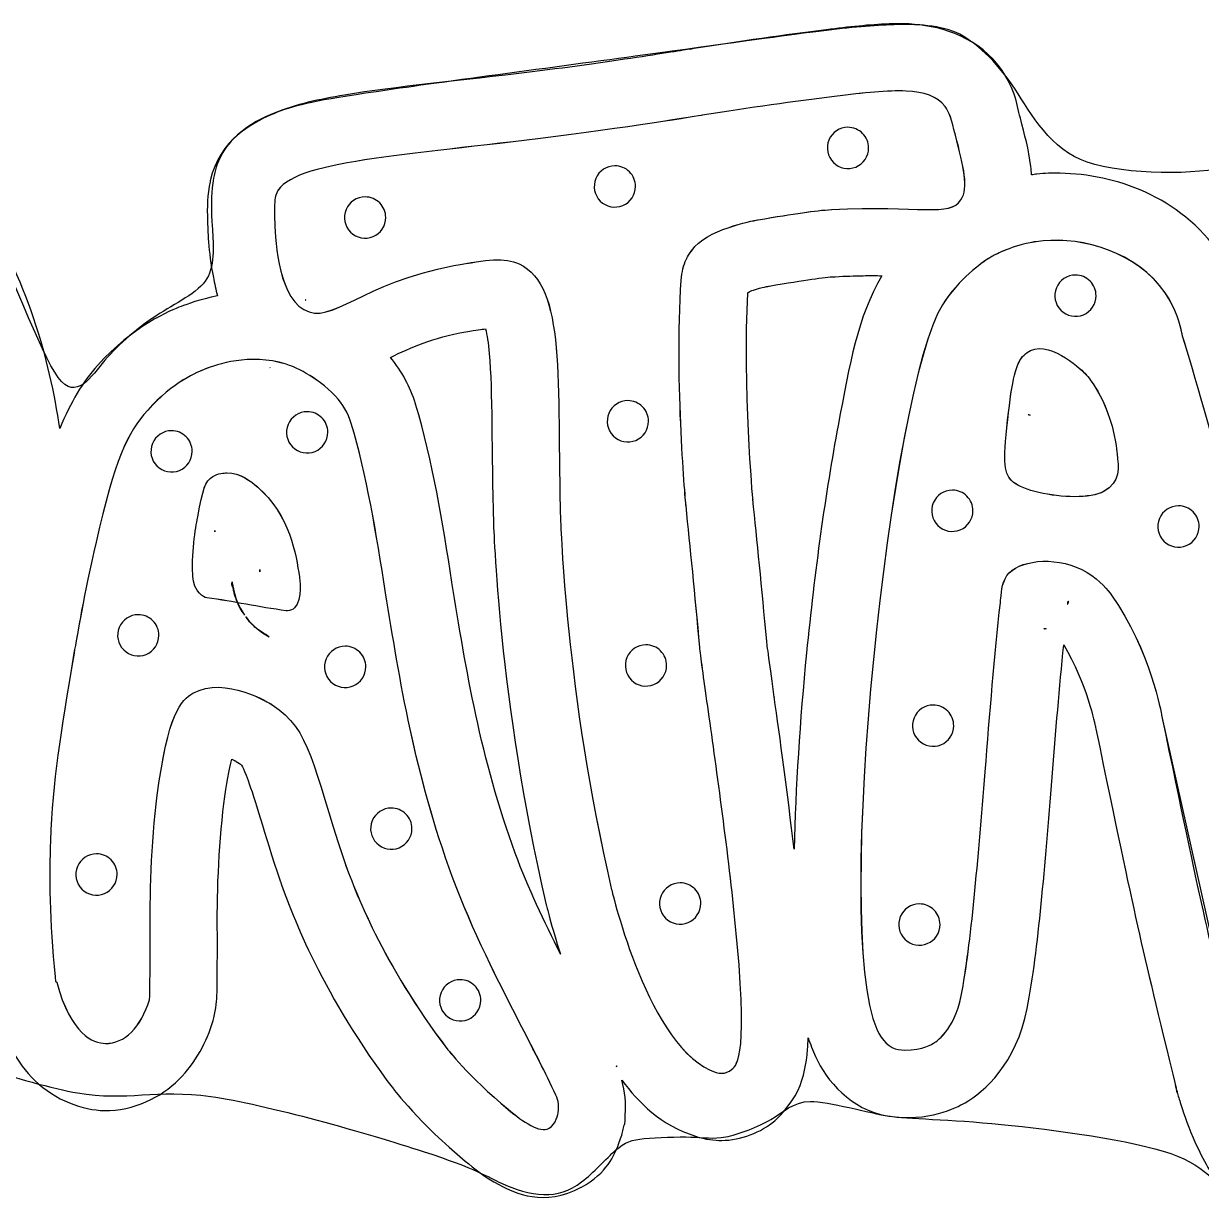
# Model space of a CAD drawing. Header units: millimetres. Extents: x 9.4 to 38.3, y 4.6 to 12.9.
# Drawn here: x 25.14 to 31.73, y 4.78 to 11.41 of the extents above; entities that cross this region are included whole.
import ezdxf

# ---------------------------------------------------------------- set-up
doc = ezdxf.new("R2010")
doc.units = ezdxf.units.MM
doc.layers.add('Outline', color=7, linetype='CONTINUOUS')

msp = doc.modelspace()

# ---------------------------------------------------------------- linework, layer by layer
at = {"layer": 'Outline', "color": 7}
for points in [[(29.632512, 11.376073), (29.632197, 11.376027)], [(30.718967, 10.880359), (30.71885, 10.880815)], [(30.81132, 10.568496), (30.811051, 10.568473)], [(29.311719, 9.940984), (29.312197, 9.941078)], [(26.714291, 9.86412), (26.718142, 9.862958)], [(26.516973, 9.484912), (26.517684, 9.484434), (26.516156, 9.485323)], [(29.220869, 8.748459), (29.221114, 8.74609)], [(26.309773, 8.258009), (26.310112, 8.257189), (26.310112, 8.257029)], [(27.536154, 8.282092), (27.536038, 8.282799)], [(26.615405, 8.123963), (26.608171, 8.123963)], [(26.61529, 8.1239), (26.608291, 8.1239)], [(29.340536, 7.641184), (29.340652, 7.64025)], [(31.509672, 7.538348), (31.956419, 5.539069)], [(26.33661, 7.274537), (26.33675, 7.274467)], [(30.896401, 7.191425), (30.896518, 7.192336)], [(26.259219, 7.043299), (26.259219, 7.043435), (26.259219, 7.043459)], [(28.063944, 6.477183), (28.064061, 6.476956)], [(25.846465, 6.297202), (25.846465, 6.299786), (25.846465, 6.30547)], [(25.846606, 6.297255), (25.846606, 6.299588), (25.846606, 6.305421)], [(26.222565, 6.29721), (26.222565, 6.299785), (26.222565, 6.30548)], [(25.313543, 6.074465), (25.315876, 6.047637), (25.322874, 6.044138)], [(25.313677, 6.074477), (25.315744, 6.047605), (25.322979, 6.043988)], [(30.756765, 5.896085), (30.756929, 5.896837)], [(28.45641, 5.575106), (28.458848, 5.569957)], [(28.456638, 5.574491), (28.456416, 5.575106), (28.45641, 5.575106)], [(29.571779, 5.627918), (29.571896, 5.627667)], [(27.208117, 5.446573), (27.208233, 5.446437)], [(31.59146, 5.450103), (31.588088, 5.465367)], [(28.260034, 4.896114), (28.260536, 4.896387)]]:
    msp.add_lwpolyline(points, dxfattribs=at)
for points in [[(27.985602, 11.140415)], [(30.078757, 11.032826)], [(28.937672, 10.897695)], [(29.753359, 10.830102)], [(30.354896, 10.786883)], [(28.448408, 10.614609)], [(27.049746, 10.440392)], [(30.846151, 10.194119)], [(30.573021, 10.113847)], [(29.838326, 9.99938)], [(31.027271, 10.002829)], [(26.714291, 9.86412)], [(27.724145, 9.701892)], [(30.775872, 9.58072)], [(26.327054, 9.523359)], [(28.521143, 9.29984)], [(26.725266, 9.23797)], [(30.765278, 9.221621)], [(25.965886, 9.131558)], [(26.274858, 8.894974)], [(30.337927, 8.79883)], [(31.185402, 8.791104)], [(31.604484, 8.711052)], [(26.204634, 8.569029)], [(26.460114, 8.35383)], [(26.305009, 8.285963)], [(26.31066, 8.255822)], [(30.987112, 8.177703)], [(25.779468, 8.101458)], [(26.38115, 8.089901)], [(26.654949, 8.140231)], [(30.856406, 8.024585)], [(26.938113, 7.925031)], [(28.62229, 7.932975)], [(30.230178, 7.595528)], [(27.196223, 7.019267)], [(25.545685, 6.762644)], [(27.890529, 6.766105)], [(26.930229, 6.731171)], [(28.813919, 6.600113)], [(30.153391, 6.482381)], [(27.581927, 6.057904)], [(27.927535, 5.792187)]]:
    msp.add_lwpolyline(points, close=True, dxfattribs=at)
for points in [[(29.988942, 11.403548), (29.878556, 11.399007), (29.737963, 11.385903), (29.572723, 11.365051)], [(29.983993, 11.408834), (29.872255, 11.405065), (29.759269, 11.39164), (29.632512, 11.376073)], [(30.096582, 11.408401), (30.05857, 11.410196), (30.021333, 11.410094), (29.983993, 11.408834)], [(30.359077, 11.360627), (30.253921, 11.407088), (30.099329, 11.408088), (29.988942, 11.403548)], [(30.592137, 11.180695), (30.459169, 11.347757), (30.249846, 11.401166), (30.096582, 11.408401)], [(29.572723, 11.365051), (29.407481, 11.3442), (29.120027, 11.303483), (28.689638, 11.245125)], [(29.632197, 11.376027), (29.401193, 11.347449), (29.150118, 11.311956), (28.879456, 11.269407)], [(30.673342, 11.06787), (30.587486, 11.193016), (30.464233, 11.314165), (30.359077, 11.360627)], [(28.855147, 11.265352), (28.842376, 11.263246), (28.823567, 11.260173), (28.799627, 11.25633)], [(28.869523, 11.267721), (28.866447, 11.267204), (28.861532, 11.266405), (28.855147, 11.265352)], [(28.864101, 11.26665), (28.900735, 11.273977), (28.8726, 11.268238), (28.869523, 11.267721)], [(28.879456, 11.269407), (28.874319, 11.268594), (28.8692, 11.267675), (28.864101, 11.26665)], [(28.689638, 11.245125), (28.259249, 11.186768), (27.519958, 11.08826), (27.173396, 11.038583)], [(28.600694, 11.225347), (28.435456, 11.200323), (28.213309, 11.168379), (27.985602, 11.140415)], [(28.799627, 11.25633), (28.751747, 11.248645), (28.683314, 11.237859), (28.600694, 11.225347)], [(27.985602, 11.140415), (27.57935, 11.090494), (27.22189, 11.058561), (26.934758, 11.010284)], [(30.595965, 11.175797), (30.594702, 11.17744), (30.593427, 11.179073), (30.592137, 11.180695)], [(30.71885, 10.880815), (30.696569, 10.967781), (30.688013, 11.056133), (30.595965, 11.175797)], [(31.055381, 10.649349), (30.863645, 10.73159), (30.759198, 10.942724), (30.673342, 11.06787)], [(26.934758, 11.010284), (26.791192, 10.986145), (26.666197, 10.960611), (26.541313, 10.90977)], [(27.173396, 11.038583), (26.826834, 10.988905), (26.683439, 10.960499), (26.578053, 10.921843)], [(29.678361, 11.002674), (29.452072, 10.97468), (29.204787, 10.939687), (28.937672, 10.897695)], [(29.678264, 11.002854), (29.451976, 10.97486), (29.204857, 10.939943), (28.937742, 10.897951)], [(30.078757, 11.032826), (29.976839, 11.037638), (29.844482, 11.023267), (29.678264, 11.002854)], [(30.297741, 10.946685), (30.206759, 11.060996), (30.010797, 11.0435), (29.678361, 11.002674)], [(30.297864, 10.946527), (30.252373, 11.003682), (30.180675, 11.028015), (30.078757, 11.032826)], [(30.354896, 10.786883), (30.332734, 10.8732), (30.32107, 10.916358), (30.297741, 10.946685)], [(30.354709, 10.786847), (30.332546, 10.873163), (30.321193, 10.916199), (30.297864, 10.946527)], [(26.541313, 10.90977), (26.416428, 10.858929), (26.236724, 10.762486), (26.182678, 10.530654)], [(26.578053, 10.921843), (26.472668, 10.883187), (26.356223, 10.819628), (26.286463, 10.736482)], [(28.937742, 10.897951), (28.93191, 10.896785), (28.496747, 10.824365), (28.031339, 10.76721)], [(28.937672, 10.897695), (28.93184, 10.896528), (28.496757, 10.824209), (28.031348, 10.767054)], [(30.777654, 10.610528), (30.765084, 10.709269), (30.742303, 10.78996), (30.718967, 10.880359)], [(29.753359, 10.830102), (29.706627, 10.830102), (29.664495, 10.801951), (29.646611, 10.758775)], [(29.835061, 10.79626), (29.813392, 10.817929), (29.784003, 10.830102), (29.753359, 10.830102)], [(26.286463, 10.736482), (26.216703, 10.653336), (26.200345, 10.558321), (26.193612, 10.490566)], [(28.031339, 10.76721), (27.205499, 10.66573), (26.593068, 10.635395), (26.548743, 10.445266)], [(28.031348, 10.767054), (27.205508, 10.665573), (26.593127, 10.635246), (26.548803, 10.445116)], [(29.646611, 10.758775), (29.628728, 10.7156), (29.638613, 10.665903), (29.671658, 10.632857)], [(29.868903, 10.714559), (29.868903, 10.745203), (29.856729, 10.774592), (29.835061, 10.79626)], [(30.386232, 10.424079), (30.430556, 10.491732), (30.401366, 10.606049), (30.354709, 10.786847)], [(30.38639, 10.42412), (30.430715, 10.491774), (30.401554, 10.606085), (30.354896, 10.786883)], [(29.797576, 10.607811), (29.840751, 10.625695), (29.868903, 10.667826), (29.868903, 10.714559)], [(28.448408, 10.614609), (28.401676, 10.614609), (28.359544, 10.586458), (28.34166, 10.543283)], [(28.53011, 10.580768), (28.508441, 10.602436), (28.479052, 10.614609), (28.448408, 10.614609)], [(29.671658, 10.632857), (29.704703, 10.599812), (29.7544, 10.589927), (29.797576, 10.607811)], [(30.781549, 10.563666), (30.780277, 10.579525), (30.779443, 10.596469), (30.777654, 10.610528)], [(31.851915, 10.602753), (31.654599, 10.559198), (31.247118, 10.567108), (31.055381, 10.649349)], [(28.34166, 10.543283), (28.323777, 10.500107), (28.333662, 10.45041), (28.366707, 10.417365)], [(28.563952, 10.499066), (28.563952, 10.52971), (28.551778, 10.559099), (28.53011, 10.580768)], [(30.811051, 10.568473), (30.800494, 10.56748), (30.791831, 10.564942), (30.781549, 10.563666)], [(30.942088, 10.57303), (30.897999, 10.574017), (30.854406, 10.572514), (30.81132, 10.568496)], [(31.838105, 10.118392), (31.609589, 10.446991), (31.250109, 10.566138), (30.942088, 10.57303)], [(26.181448, 10.525164), (26.165719, 10.452816), (26.164701, 10.38428), (26.167414, 10.304702)], [(26.182678, 10.530654), (26.182254, 10.528827), (26.181844, 10.526997), (26.181448, 10.525164)], [(26.193612, 10.490566), (26.18688, 10.42281), (26.188275, 10.354864), (26.193449, 10.276759)], [(28.492625, 10.392318), (28.5358, 10.410202), (28.563952, 10.452333), (28.563952, 10.499066)], [(26.548803, 10.445116), (26.54297, 10.418288), (26.540638, 10.384461), (26.54297, 10.316808)], [(26.548743, 10.445266), (26.542911, 10.418438), (26.540725, 10.384245), (26.543058, 10.316592)], [(27.049746, 10.440392), (27.003013, 10.440392), (26.960882, 10.412241), (26.942998, 10.369065)], [(27.131448, 10.40655), (27.109779, 10.428219), (27.08039, 10.440392), (27.049746, 10.440392)], [(27.165289, 10.324849), (27.165289, 10.355493), (27.153116, 10.384882), (27.131448, 10.40655)], [(28.366707, 10.417365), (28.399752, 10.38432), (28.449449, 10.374434), (28.492625, 10.392318)], [(29.662031, 10.369297), (30.158934, 10.396126), (30.32107, 10.324973), (30.38639, 10.42412)], [(29.662244, 10.369302), (30.159148, 10.39613), (30.320911, 10.324931), (30.386232, 10.424079)], [(25.340198, 9.143638), (25.28303, 9.531807), (25.156655, 9.988026), (24.887041, 10.398427)], [(26.942998, 10.369065), (26.925114, 10.32589), (26.935, 10.276193), (26.968045, 10.243147)], [(29.250278, 10.312142), (29.460237, 10.347135), (29.565217, 10.364632), (29.662031, 10.369297)], [(29.250384, 10.311941), (29.460343, 10.346934), (29.565431, 10.364636), (29.662244, 10.369302)], [(25.331811, 9.428892), (25.232025, 9.56391), (25.050761, 10.065825), (24.924208, 10.301414)], [(26.193449, 10.276759), (26.198623, 10.198654), (26.21093, 10.06005), (26.164073, 9.982762)], [(26.167414, 10.304702), (26.168534, 10.263533), (26.170204, 10.135957), (26.199992, 9.989809)], [(26.54297, 10.316808), (26.545303, 10.232824), (26.553468, 9.898056), (26.706272, 9.809406)], [(26.543058, 10.316592), (26.545391, 10.232608), (26.553552, 9.898296), (26.706356, 9.809646)], [(27.093963, 10.218101), (27.137138, 10.235985), (27.165289, 10.278116), (27.165289, 10.324849)], [(28.896846, 10.162838), (28.995994, 10.27015), (29.250278, 10.312142), (29.250278, 10.312142)], [(28.896918, 10.162596), (28.996065, 10.269908), (29.250384, 10.311941), (29.250384, 10.311941)], [(26.968045, 10.243147), (27.00109, 10.210102), (27.050787, 10.200217), (27.093963, 10.218101)], [(31.529501, 9.903888), (31.369699, 10.133677), (31.071091, 10.215327), (30.845968, 10.194331)], [(31.529313, 9.903697), (31.369511, 10.133486), (31.071274, 10.215115), (30.846151, 10.194119)], [(28.847826, 10.090766), (28.847826, 10.090766), (28.86659, 10.128769), (28.896918, 10.162596)], [(28.847856, 10.090518), (28.847856, 10.090518), (28.866519, 10.129011), (28.896846, 10.162838)], [(30.846151, 10.194119), (30.709677, 10.181288), (30.610109, 10.132683), (30.572783, 10.11402)], [(30.845968, 10.194331), (30.709494, 10.181501), (30.610347, 10.13251), (30.573021, 10.113847)], [(27.547131, 10.055626), (27.734928, 10.089453), (27.829666, 10.10342), (27.912483, 10.064928)], [(27.547275, 10.055525), (27.735072, 10.089352), (27.829554, 10.103349), (27.912371, 10.064857)], [(28.819861, 9.975041), (28.823361, 10.020532), (28.832692, 10.057858), (28.847856, 10.090518)], [(28.81992, 9.975011), (28.823419, 10.020502), (28.832662, 10.058106), (28.847826, 10.090766)], [(30.547462, 10.100068), (30.499638, 10.06974), (30.376843, 9.984139), (30.282361, 9.836001)], [(30.547359, 10.09985), (30.499535, 10.069522), (30.377059, 9.984372), (30.282577, 9.836234)], [(30.573021, 10.113847), (30.563689, 10.109181), (30.555524, 10.104516), (30.547359, 10.09985)], [(30.572783, 10.11402), (30.563451, 10.109354), (30.555627, 10.104733), (30.547462, 10.100068)], [(26.706272, 9.809406), (26.861409, 9.718424), (27.030542, 9.961043), (27.547275, 10.055525)], [(26.706356, 9.809646), (26.861493, 9.718664), (27.030398, 9.961144), (27.547131, 10.055626)], [(27.912371, 10.064857), (28.178319, 9.937715), (28.121164, 9.423315), (28.144493, 8.623137)], [(27.912483, 10.064928), (28.17843, 9.937786), (28.121181, 9.423334), (28.14451, 8.623156)], [(26.164073, 9.982762), (26.117216, 9.905475), (25.980795, 9.840275), (25.884464, 9.778161)], [(26.199992, 9.989809), (26.206444, 9.958149), (26.214072, 9.92244), (26.223207, 9.886036)], [(28.846689, 8.71062), (28.846689, 8.71062), (28.781369, 9.397653), (28.819861, 9.975041)], [(28.846792, 8.71049), (28.846792, 8.71049), (28.781427, 9.397624), (28.81992, 9.975011)], [(29.22378, 9.918886), (29.272522, 9.934236), (29.311719, 9.940984), (29.311719, 9.940984)], [(29.312197, 9.941078), (29.522377, 9.976108), (29.616136, 9.990656), (29.680332, 9.99375)], [(29.680332, 9.99375), (29.681061, 9.993787), (29.68179, 9.993825), (29.682518, 9.993866)], [(29.682518, 9.993866), (29.739613, 9.996949), (29.791136, 9.998635), (29.838326, 9.99938)], [(29.943007, 9.999307), (29.805847, 9.764513), (29.765381, 9.513813), (29.698418, 9.160654)], [(29.838323, 9.999377), (29.876384, 9.999977), (29.909944, 9.999673), (29.943007, 9.999307)], [(31.027271, 10.002829), (30.980538, 10.002829), (30.938407, 9.974677), (30.920523, 9.931502)], [(31.108972, 9.968987), (31.087304, 9.990655), (31.057915, 10.002829), (31.027271, 10.002829)], [(31.142814, 9.887285), (31.142814, 9.917929), (31.130641, 9.947318), (31.108972, 9.968987)], [(26.223207, 9.886036), (26.126081, 9.866855), (26.050398, 9.83924), (26.019171, 9.827395)], [(29.221114, 8.74609), (29.221114, 8.74609), (29.163916, 9.382224), (29.193047, 9.904055)], [(29.193047, 9.904055), (29.203634, 9.909607), (29.211208, 9.914926), (29.22378, 9.918886)], [(30.920523, 9.931502), (30.902639, 9.888326), (30.912524, 9.838629), (30.94557, 9.805584)], [(31.071487, 9.780537), (31.114663, 9.798421), (31.142814, 9.840553), (31.142814, 9.887285)], [(31.622847, 9.678905), (31.613515, 9.722063), (31.5923, 9.812715), (31.529313, 9.903697)], [(31.622817, 9.678765), (31.613485, 9.721923), (31.592489, 9.812906), (31.529501, 9.903888)], [(26.019171, 9.827395), (25.964619, 9.806703), (25.746837, 9.716883), (25.551775, 9.497375)], [(26.716387, 9.863368), (26.715734, 9.863563), (26.714939, 9.863928), (26.714291, 9.86412)], [(26.718142, 9.862958), (26.717547, 9.863142), (26.716987, 9.863185), (26.716387, 9.863368)], [(30.282361, 9.836001), (29.994252, 9.382257), (29.661826, 6.347195), (29.914942, 5.781472)], [(30.282577, 9.836234), (29.994466, 9.382489), (29.662031, 6.347412), (29.915149, 5.781689)], [(25.884464, 9.778161), (25.788132, 9.716046), (25.669448, 9.616575), (25.592758, 9.525837)], [(30.94557, 9.805584), (30.978615, 9.772539), (31.028312, 9.762654), (31.071487, 9.780537)], [(27.191889, 9.542213), (27.307444, 9.597862), (27.425273, 9.651074), (27.614586, 9.685717)], [(27.614586, 9.685717), (27.678408, 9.697184), (27.698502, 9.698784), (27.724145, 9.701892)], [(27.724082, 9.701889), (27.731674, 9.667814), (27.739544, 9.623743), (27.744973, 9.562964)], [(31.627482, 9.661268), (31.626316, 9.664768), (31.62515, 9.6706), (31.622817, 9.678765)], [(31.627498, 9.661335), (31.626331, 9.664834), (31.62518, 9.67074), (31.622847, 9.678905)], [(30.775872, 9.58072), (30.898348, 9.634376), (31.073365, 9.459443), (31.083863, 9.448945)], [(30.775981, 9.580784), (30.898457, 9.63444), (31.073423, 9.459474), (31.083921, 9.448976)], [(32.25736, 7.211744), (32.039236, 8.214883), (31.755791, 9.247182), (31.627482, 9.661268)], [(32.257434, 7.211874), (32.039309, 8.215012), (31.755806, 9.247249), (31.627498, 9.661335)], [(26.607125, 9.503799), (26.399498, 9.567953), (26.219867, 9.501466), (26.152213, 9.475804)], [(27.331566, 9.282543), (27.302638, 9.377038), (27.255663, 9.464388), (27.191889, 9.542213)], [(27.744973, 9.562964), (27.763385, 9.356847), (27.756691, 9.023793), (27.768667, 8.612612)], [(30.647673, 9.19236), (30.673335, 9.420982), (30.693164, 9.509631), (30.739822, 9.555122)], [(30.647714, 9.192114), (30.673375, 9.420736), (30.69304, 9.509391), (30.739698, 9.554882)], [(30.739698, 9.554882), (30.750196, 9.56538), (30.760708, 9.573721), (30.775872, 9.58072)], [(30.739822, 9.555122), (30.75032, 9.56562), (30.760818, 9.573785), (30.775981, 9.580784)], [(25.592758, 9.525837), (25.516068, 9.4351), (25.431598, 9.293874), (25.331811, 9.428892)], [(25.551775, 9.497375), (25.468981, 9.404472), (25.401388, 9.293769), (25.340198, 9.143638)], [(26.152385, 9.475817), (26.118558, 9.462986), (25.971315, 9.40371), (25.832508, 9.247407)], [(26.152213, 9.475804), (26.118386, 9.462974), (25.971415, 9.403485), (25.832609, 9.247182)], [(26.327051, 9.523359), (26.247733, 9.511549), (26.186211, 9.488648), (26.152385, 9.475817)], [(26.607141, 9.503722), (26.503328, 9.535799), (26.406372, 9.535169), (26.327054, 9.523359)], [(26.516156, 9.485323), (26.516425, 9.485169), (26.516716, 9.485066), (26.516973, 9.484912)], [(26.884737, 9.324167), (26.773926, 9.439645), (26.650283, 9.490968), (26.607125, 9.503799)], [(26.884643, 9.324405), (26.773831, 9.439883), (26.650299, 9.490891), (26.607141, 9.503722)], [(31.083863, 9.448945), (31.083863, 9.448945), (31.208652, 9.319391), (31.251811, 9.068607)], [(31.083921, 9.448976), (31.083921, 9.448976), (31.20873, 9.319501), (31.251889, 9.068717)], [(26.971975, 9.172477), (26.954479, 9.229632), (26.924302, 9.282413), (26.884643, 9.324405)], [(26.97222, 9.17253), (26.954724, 9.229686), (26.924396, 9.282175), (26.884737, 9.324167)], [(27.332184, 9.280515), (27.33198, 9.281192), (27.331774, 9.281868), (27.331566, 9.282543)], [(27.536038, 8.282799), (27.482313, 8.621503), (27.429617, 8.95574), (27.332184, 9.280515)], [(28.521143, 9.29984), (28.47441, 9.29984), (28.432279, 9.271689), (28.414395, 9.228514)], [(28.602845, 9.265999), (28.581176, 9.287667), (28.551787, 9.29984), (28.521143, 9.29984)], [(25.832508, 9.247407), (25.717031, 9.117932), (25.649266, 8.970478), (25.54312, 8.507401)], [(25.832609, 9.247182), (25.717131, 9.117707), (25.649477, 8.970736), (25.543331, 8.507659)], [(26.725266, 9.23797), (26.678534, 9.23797), (26.636402, 9.209819), (26.618518, 9.166643)], [(26.806968, 9.204128), (26.785299, 9.225796), (26.75591, 9.23797), (26.725266, 9.23797)], [(28.414395, 9.228514), (28.396511, 9.185338), (28.406397, 9.135641), (28.439442, 9.102596)], [(28.636686, 9.184297), (28.636686, 9.214941), (28.624513, 9.24433), (28.602845, 9.265999)], [(30.774505, 9.217793), (30.763163, 9.219887), (30.760385, 9.222209), (30.765278, 9.221621)], [(30.765278, 9.221621), (30.767491, 9.221355), (30.771087, 9.219558), (30.774505, 9.217793)], [(26.618518, 9.166643), (26.600635, 9.123468), (26.61052, 9.07377), (26.643565, 9.040725)], [(26.84081, 9.122427), (26.84081, 9.153071), (26.828636, 9.182459), (26.806968, 9.204128)], [(27.164728, 8.223181), (27.111072, 8.561448), (27.059458, 8.880867), (26.971975, 9.172477)], [(27.164683, 8.223048), (27.111027, 8.561315), (27.059703, 8.88092), (26.97222, 9.17253)], [(28.56536, 9.077549), (28.608535, 9.095433), (28.636686, 9.137564), (28.636686, 9.184297)], [(29.698418, 9.160654), (29.627828, 8.788362), (29.566207, 8.340386), (29.521516, 7.887663)], [(30.679167, 8.843594), (30.62551, 8.887919), (30.620845, 8.943908), (30.647673, 9.19236)], [(30.679237, 8.843815), (30.62558, 8.888139), (30.620886, 8.943662), (30.647714, 9.192114)], [(25.965886, 9.131558), (25.919153, 9.131558), (25.877022, 9.103407), (25.859138, 9.060231)], [(26.047587, 9.097716), (26.025919, 9.119384), (25.99653, 9.131558), (25.965886, 9.131558)], [(26.081429, 9.016015), (26.081429, 9.046659), (26.069256, 9.076047), (26.047587, 9.097716)], [(26.769483, 9.015679), (26.812658, 9.033562), (26.84081, 9.075694), (26.84081, 9.122427)], [(28.439442, 9.102596), (28.472487, 9.069551), (28.522184, 9.059665), (28.56536, 9.077549)], [(25.859138, 9.060231), (25.841254, 9.017055), (25.85114, 8.967358), (25.884185, 8.934313)], [(26.010103, 8.909267), (26.053278, 8.92715), (26.081429, 8.969282), (26.081429, 9.016015)], [(26.643565, 9.040725), (26.67661, 9.00768), (26.726307, 8.997795), (26.769483, 9.015679)], [(31.251811, 9.068607), (31.256476, 9.041779), (31.257747, 9.014126), (31.260079, 9.002461)], [(31.251889, 9.068717), (31.256555, 9.041889), (31.257721, 9.013894), (31.260054, 9.00223)], [(31.260079, 9.002461), (31.269411, 8.926643), (31.280797, 8.843594), (31.185149, 8.791105)], [(31.260054, 9.00223), (31.269385, 8.926411), (31.28105, 8.843594), (31.185402, 8.791104)], [(25.884185, 8.934313), (25.91723, 8.901268), (25.966927, 8.891383), (26.010103, 8.909267)], [(26.196309, 8.875337), (26.227803, 8.894), (26.260861, 8.894974), (26.274858, 8.894974)], [(26.196538, 8.875088), (26.228032, 8.893751), (26.260692, 8.894917), (26.274689, 8.894917)], [(26.274689, 8.894917), (26.354007, 8.896084), (26.412329, 8.845927), (26.442657, 8.820265)], [(26.274858, 8.894974), (26.354175, 8.896141), (26.412478, 8.845705), (26.442806, 8.820044)], [(26.112554, 8.649965), (26.141715, 8.805101), (26.15338, 8.84826), (26.196538, 8.875088)], [(26.112594, 8.650028), (26.141755, 8.805165), (26.153152, 8.848509), (26.196309, 8.875337)], [(26.442657, 8.820265), (26.630453, 8.65813), (26.663114, 8.437673), (26.681777, 8.31403)], [(26.442806, 8.820044), (26.630603, 8.657908), (26.662887, 8.437774), (26.681551, 8.314132)], [(31.023267, 8.761943), (30.891459, 8.761943), (30.735156, 8.796936), (30.679167, 8.843594)], [(31.023401, 8.762166), (30.891594, 8.762166), (30.735226, 8.797157), (30.679237, 8.843815)], [(29.298306, 7.952181), (29.271216, 8.256053), (29.244162, 8.519026), (29.220869, 8.748459)], [(30.337927, 8.79883), (30.291194, 8.79883), (30.249063, 8.770679), (30.231179, 8.727503)], [(30.419628, 8.764988), (30.39796, 8.786657), (30.368571, 8.79883), (30.337927, 8.79883)], [(30.45347, 8.683287), (30.45347, 8.713931), (30.441297, 8.74332), (30.419628, 8.764988)], [(31.185402, 8.791104), (31.148076, 8.771275), (31.088587, 8.761943), (31.023267, 8.761943)], [(31.185149, 8.791105), (31.147822, 8.771275), (31.088721, 8.762166), (31.023401, 8.762166)], [(28.923675, 7.918607), (28.896846, 8.219549), (28.870018, 8.480831), (28.846689, 8.71062)], [(28.92379, 7.918807), (28.896962, 8.219748), (28.870121, 8.480701), (28.846792, 8.71049)], [(30.231179, 8.727503), (30.213295, 8.684328), (30.223181, 8.63463), (30.256226, 8.601585)], [(30.382143, 8.576539), (30.425319, 8.594423), (30.45347, 8.636554), (30.45347, 8.683287)], [(31.604484, 8.711052), (31.557752, 8.711052), (31.51562, 8.682901), (31.497736, 8.639726)], [(31.686186, 8.67721), (31.664517, 8.698879), (31.635128, 8.711052), (31.604484, 8.711052)], [(26.08456, 8.326861), (26.076394, 8.463335), (26.105555, 8.616138), (26.112554, 8.649965)], [(26.084689, 8.327051), (26.076524, 8.463524), (26.105595, 8.616201), (26.112594, 8.650028)], [(28.144493, 8.623137), (28.144493, 8.623137), (28.171321, 7.667822), (28.43027, 6.562037)], [(28.14451, 8.623156), (28.14451, 8.623156), (28.17133, 7.667569), (28.43028, 6.561785)], [(31.497736, 8.639726), (31.479853, 8.59655), (31.489738, 8.546853), (31.522783, 8.513808)], [(31.720028, 8.595509), (31.720028, 8.626153), (31.707854, 8.655542), (31.686186, 8.67721)], [(26.204634, 8.569029), (26.200693, 8.569437), (26.222448, 8.567194), (26.205819, 8.56887)], [(26.205819, 8.56887), (26.205399, 8.568916), (26.205061, 8.568986), (26.204634, 8.569029)], [(27.768667, 8.612612), (27.768667, 8.612612), (27.795594, 7.62369), (28.063944, 6.477183)], [(30.256226, 8.601585), (30.289271, 8.56854), (30.338968, 8.558655), (30.382143, 8.576539)], [(31.648701, 8.488761), (31.691876, 8.506645), (31.720028, 8.548776), (31.720028, 8.595509)], [(25.54312, 8.507401), (25.475467, 8.214625), (25.437111, 7.986048), (25.419614, 7.885734)], [(25.543331, 8.507659), (25.475678, 8.214883), (25.437185, 7.986261), (25.419689, 7.885947)], [(31.522783, 8.513808), (31.555828, 8.480763), (31.605525, 8.470877), (31.648701, 8.488761)], [(30.657004, 8.336193), (30.731657, 8.412011), (30.93695, 8.430674), (31.092086, 8.338525)], [(30.657016, 8.336352), (30.731668, 8.412171), (30.936994, 8.430568), (31.092131, 8.33842)], [(26.459997, 8.349525), (26.45988, 8.350704), (26.460125, 8.352606), (26.460114, 8.35383)], [(26.460382, 8.342098), (26.460278, 8.344575), (26.46015, 8.34705), (26.459997, 8.349525)], [(26.460067, 8.35383), (26.460732, 8.345462), (26.46044, 8.340579), (26.460382, 8.342098)], [(26.121886, 8.221881), (26.090392, 8.253375), (26.085726, 8.2977), (26.08456, 8.326861)], [(26.121896, 8.221631), (26.090402, 8.253125), (26.085855, 8.29789), (26.084689, 8.327051)], [(26.310112, 8.257029), (26.310106, 8.256872), (26.300176, 8.2639), (26.305009, 8.285963)], [(26.305012, 8.285963), (26.306544, 8.276383), (26.308252, 8.26809), (26.309773, 8.258009)], [(26.681777, 8.31403), (26.68411, 8.312864), (26.699273, 8.185722), (26.654949, 8.140231)], [(26.681551, 8.314132), (26.683883, 8.312965), (26.699521, 8.185473), (26.655196, 8.139982)], [(30.608956, 8.191659), (30.612456, 8.235983), (30.617357, 8.295527), (30.657016, 8.336352)], [(30.60918, 8.191554), (30.61268, 8.235879), (30.617345, 8.295367), (30.657004, 8.336193)], [(31.092086, 8.338525), (31.169072, 8.293034), (31.211063, 8.234712), (31.22856, 8.211383)], [(31.092131, 8.33842), (31.169116, 8.292928), (31.21106, 8.234624), (31.228556, 8.211296)], [(26.163877, 8.195053), (26.15338, 8.19622), (26.137049, 8.205551), (26.121886, 8.221881)], [(26.163754, 8.195276), (26.153256, 8.196442), (26.13706, 8.205301), (26.121896, 8.221631)], [(26.311255, 8.251288), (26.310672, 8.255071), (26.310812, 8.254499), (26.31066, 8.255822)], [(26.310662, 8.255822), (26.319896, 8.199488), (26.341836, 8.145995), (26.374816, 8.099401)], [(26.315697, 8.228279), (26.312355, 8.242823), (26.311852, 8.247383), (26.311255, 8.251288)], [(26.326837, 8.189709), (26.318928, 8.212366), (26.317368, 8.221006), (26.315697, 8.228279)], [(27.537944, 6.635523), (27.329151, 7.20008), (27.241668, 7.743641), (27.164683, 8.223048)], [(27.537832, 6.635683), (27.32904, 7.200239), (27.241714, 7.743775), (27.164728, 8.223181)], [(27.890529, 6.766199), (27.697257, 7.288824), (27.613102, 7.802931), (27.536154, 8.282092)], [(26.383378, 8.160136), (26.312225, 8.172967), (26.238406, 8.187111), (26.163754, 8.195276)], [(26.383168, 8.16006), (26.312015, 8.172891), (26.23853, 8.186888), (26.163877, 8.195053)], [(26.350735, 8.13551), (26.335357, 8.164027), (26.330793, 8.17838), (26.326837, 8.189709)], [(26.608291, 8.1239), (26.531306, 8.133232), (26.456654, 8.147229), (26.383168, 8.16006)], [(26.608171, 8.123963), (26.531186, 8.133294), (26.456864, 8.147305), (26.383378, 8.160136)], [(30.521624, 7.22221), (30.547286, 7.544147), (30.574229, 7.877961), (30.606889, 8.168404)], [(30.521697, 7.222242), (30.547359, 7.54418), (30.574187, 7.877782), (30.606847, 8.168225)], [(30.606847, 8.168225), (30.608014, 8.175224), (30.608014, 8.182222), (30.60918, 8.191554)], [(30.606889, 8.168404), (30.608056, 8.175403), (30.607788, 8.182327), (30.608956, 8.191659)], [(30.987107, 8.177703), (30.988005, 8.177679), (30.98699, 8.170764), (30.983598, 8.160297)], [(30.983598, 8.160297), (30.983662, 8.160889), (30.983724, 8.161482), (30.983785, 8.162074)], [(30.983785, 8.162074), (30.984636, 8.172859), (30.986299, 8.177724), (30.987112, 8.177703)], [(31.228556, 8.211296), (31.449014, 7.903356), (31.509675, 7.538469), (31.509675, 7.538469)], [(31.22856, 8.211383), (31.449017, 7.903443), (31.509672, 7.538348), (31.509672, 7.538348)], [(25.779468, 8.101458), (25.732735, 8.101458), (25.690604, 8.073307), (25.67272, 8.030131)], [(25.86117, 8.067616), (25.839501, 8.089285), (25.810112, 8.101458), (25.779468, 8.101458)], [(26.374816, 8.099401), (26.366163, 8.112132), (26.355503, 8.126672), (26.350735, 8.13551)], [(26.38115, 8.089901), (26.415904, 8.042756), (26.46119, 8.004381), (26.513399, 7.977836)], [(26.389579, 8.077257), (26.385019, 8.08288), (26.384771, 8.084974), (26.38115, 8.089901)], [(26.654949, 8.140231), (26.644451, 8.129733), (26.630453, 8.1239), (26.61529, 8.1239)], [(26.655196, 8.139982), (26.644698, 8.129484), (26.630569, 8.123963), (26.615405, 8.123963)], [(25.67272, 8.030131), (25.654836, 7.986956), (25.664722, 7.937259), (25.697767, 7.904213)], [(25.895011, 7.985915), (25.895011, 8.016559), (25.882838, 8.045948), (25.86117, 8.067616)], [(26.432751, 8.032239), (26.413448, 8.049279), (26.400084, 8.064302), (26.389579, 8.077257)], [(26.513399, 7.977836), (26.513408, 7.977831), (26.452053, 8.015199), (26.432751, 8.032239)], [(30.862831, 8.023195), (30.849836, 8.017981), (30.849049, 8.02435), (30.856406, 8.024585)], [(30.856406, 8.024585), (30.858377, 8.024643), (30.860465, 8.023402), (30.862831, 8.023195)], [(25.823685, 7.879167), (25.86686, 7.897051), (25.895011, 7.939182), (25.895011, 7.985915)], [(29.340652, 7.64025), (29.318249, 7.801788), (29.298101, 7.954742), (29.298551, 7.949197)], [(29.298551, 7.949197), (29.298473, 7.950192), (29.298391, 7.951187), (29.298306, 7.952181)], [(25.419614, 7.885734), (25.342629, 7.424991), (25.30067, 7.174587), (25.287839, 6.835153)], [(25.419689, 7.885947), (25.342704, 7.425203), (25.300712, 7.174418), (25.287881, 6.834984)], [(25.697767, 7.904213), (25.730812, 7.871168), (25.780509, 7.861283), (25.823685, 7.879167)], [(26.938113, 7.925031), (26.89138, 7.925031), (26.849249, 7.89688), (26.831365, 7.853705)], [(27.019814, 7.89119), (26.998146, 7.912858), (26.968757, 7.925031), (26.938113, 7.925031)], [(27.053656, 7.809488), (27.053656, 7.840132), (27.041483, 7.869521), (27.019814, 7.89119)], [(28.62229, 7.932975), (28.575557, 7.932975), (28.533426, 7.904824), (28.515542, 7.861649)], [(28.703992, 7.899133), (28.682323, 7.920802), (28.652934, 7.932975), (28.62229, 7.932975)], [(28.737833, 7.817432), (28.737833, 7.848076), (28.72566, 7.877465), (28.703992, 7.899133)], [(28.967999, 7.588505), (28.945837, 7.748307), (28.927174, 7.875449), (28.923675, 7.918607)], [(28.968231, 7.588595), (28.946069, 7.748397), (28.927289, 7.875649), (28.92379, 7.918807)], [(29.521516, 7.887663), (29.484151, 7.509161), (29.459791, 7.130921), (29.452395, 6.788817)], [(30.896518, 7.192336), (30.916641, 7.444815), (30.938217, 7.696463), (30.961559, 7.931955)], [(30.961559, 7.931955), (31.089484, 7.721776), (31.138872, 7.476793), (31.138872, 7.476793)], [(26.831365, 7.853705), (26.813481, 7.810529), (26.823367, 7.760832), (26.856412, 7.727787)], [(28.515542, 7.861649), (28.497658, 7.818473), (28.507544, 7.768776), (28.540589, 7.735731)], [(26.085726, 7.66199), (26.266524, 7.762304), (26.518475, 7.603668), (26.53014, 7.59667)], [(26.085726, 7.661976), (26.266524, 7.762289), (26.518479, 7.603862), (26.530143, 7.596863)], [(26.98233, 7.70274), (27.025505, 7.720624), (27.053656, 7.762755), (27.053656, 7.809488)], [(28.666507, 7.710684), (28.709682, 7.728568), (28.737833, 7.770699), (28.737833, 7.817432)], [(26.856412, 7.727787), (26.889457, 7.694742), (26.939154, 7.684856), (26.98233, 7.70274)], [(28.540589, 7.735731), (28.573634, 7.702686), (28.623331, 7.6928), (28.666507, 7.710684)], [(25.886255, 7.091468), (25.944577, 7.54288), (26.018072, 7.62465), (26.085726, 7.661976)], [(25.886265, 7.091601), (25.944587, 7.543013), (26.018072, 7.624664), (26.085726, 7.66199)], [(29.452395, 6.788817), (29.414417, 7.102665), (29.372526, 7.414724), (29.340536, 7.641184)], [(26.53014, 7.59667), (26.747097, 7.456697), (26.754096, 7.254903), (26.930229, 6.731171)], [(26.530143, 7.596863), (26.7471, 7.456891), (26.753985, 7.255015), (26.930118, 6.731284)], [(29.120803, 6.392904), (29.079977, 6.799991), (29.012324, 7.274732), (28.967999, 7.588505)], [(29.120677, 6.392804), (29.079851, 6.799891), (29.012556, 7.274823), (28.968231, 7.588595)], [(30.230178, 7.595528), (30.183445, 7.595528), (30.141314, 7.567377), (30.12343, 7.524201)], [(30.311879, 7.561686), (30.290211, 7.583354), (30.260822, 7.595528), (30.230178, 7.595528)], [(30.345721, 7.479985), (30.345721, 7.510629), (30.333548, 7.540017), (30.311879, 7.561686)], [(30.12343, 7.524201), (30.105546, 7.481025), (30.115431, 7.431328), (30.148477, 7.398283)], [(31.509675, 7.538469), (31.74413, 6.410523), (31.744385, 6.410439), (31.956676, 5.53911)], [(30.274394, 7.373237), (30.31757, 7.39112), (30.345721, 7.433252), (30.345721, 7.479985)], [(31.138872, 7.476793), (31.139699, 7.471824), (31.140626, 7.466871), (31.141652, 7.461939)], [(31.141652, 7.461939), (31.376117, 6.333942), (31.379185, 6.321369), (31.59146, 5.450103)], [(30.148477, 7.398283), (30.181522, 7.365238), (30.231219, 7.355353), (30.274394, 7.373237)], [(26.259219, 7.043459), (26.273853, 7.156681), (26.289265, 7.235235), (26.302755, 7.29233)], [(26.302755, 7.29233), (26.305237, 7.291136), (26.308713, 7.290041), (26.310934, 7.288912)], [(26.310934, 7.288912), (26.325648, 7.281437), (26.309699, 7.290686), (26.33661, 7.274537)], [(26.33675, 7.274467), (26.363635, 7.258148), (26.361241, 7.260454), (26.394161, 7.174089)], [(26.394161, 7.174089), (26.431357, 7.076503), (26.48155, 6.885736), (26.573797, 6.611441)], [(30.387557, 5.968319), (30.443546, 6.25643), (30.480872, 6.725339), (30.521697, 7.222242)], [(30.387782, 5.96854), (30.443771, 6.256651), (30.480798, 6.725307), (30.521624, 7.22221)], [(30.756929, 5.896837), (30.821561, 6.229421), (30.855634, 6.695259), (30.896401, 7.191425)], [(25.846465, 6.30547), (25.842965, 6.513097), (25.851262, 6.819688), (25.886255, 7.091468)], [(25.846606, 6.305421), (25.843106, 6.513047), (25.851272, 6.819821), (25.886265, 7.091601)], [(26.222448, 6.311814), (26.219224, 6.50314), (26.227853, 6.799595), (26.259219, 7.043299)], [(27.196223, 7.019267), (27.14949, 7.019267), (27.107359, 6.991116), (27.089475, 6.947941)], [(27.277924, 6.985425), (27.256256, 7.007094), (27.226867, 7.019267), (27.196223, 7.019267)], [(27.311766, 6.903724), (27.311766, 6.934368), (27.299593, 6.963757), (27.277924, 6.985425)], [(27.089475, 6.947941), (27.071591, 6.904765), (27.081477, 6.855068), (27.114522, 6.822023)], [(27.24044, 6.796976), (27.283615, 6.81486), (27.311766, 6.856991), (27.311766, 6.903724)], [(25.287839, 6.835153), (25.28084, 6.64619), (25.281017, 6.385916), (25.313677, 6.074477)], [(25.287881, 6.834984), (25.280882, 6.646021), (25.280882, 6.385905), (25.313543, 6.074465)], [(25.545685, 6.762644), (25.498952, 6.762644), (25.456821, 6.734492), (25.438937, 6.691317)], [(25.627387, 6.728802), (25.605718, 6.75047), (25.576329, 6.762644), (25.545685, 6.762644)], [(27.114522, 6.822023), (27.147567, 6.788978), (27.197264, 6.779092), (27.24044, 6.796976)], [(28.14373, 6.200473), (28.051987, 6.384244), (27.963735, 6.568965), (27.890529, 6.766105)], [(25.661228, 6.6471), (25.661228, 6.677744), (25.649055, 6.707133), (25.627387, 6.728802)], [(26.930118, 6.731284), (26.989606, 6.560984), (27.148597, 6.144709), (27.50786, 5.673468)], [(26.930229, 6.731171), (26.989717, 6.560871), (27.148353, 6.144452), (27.507616, 5.67321)], [(25.438937, 6.691317), (25.421053, 6.648141), (25.430939, 6.598444), (25.463984, 6.565399)], [(25.589902, 6.540352), (25.633077, 6.558236), (25.661228, 6.600368), (25.661228, 6.6471)], [(27.927472, 5.792324), (27.792166, 6.055939), (27.652143, 6.327743), (27.537832, 6.635683)], [(27.927535, 5.792187), (27.792228, 6.055802), (27.652255, 6.327583), (27.537944, 6.635523)], [(25.463984, 6.565399), (25.497029, 6.532354), (25.546726, 6.522469), (25.589902, 6.540352)], [(26.573797, 6.611441), (26.57426, 6.610057), (26.574731, 6.608674), (26.57521, 6.607295)], [(26.57521, 6.607295), (26.640521, 6.420324), (26.817124, 5.959753), (27.208117, 5.446573)], [(28.43027, 6.562037), (28.43027, 6.562037), (28.639063, 5.658046), (29.015823, 5.539069)], [(28.43028, 6.561785), (28.43028, 6.561785), (28.639014, 5.658086), (29.015773, 5.53911)], [(28.813919, 6.600113), (28.767187, 6.600113), (28.725055, 6.571962), (28.707172, 6.528786)], [(28.895621, 6.566271), (28.873952, 6.58794), (28.844563, 6.600113), (28.813919, 6.600113)], [(28.929463, 6.48457), (28.929463, 6.515214), (28.917289, 6.544603), (28.895621, 6.566271)], [(28.707172, 6.528786), (28.689288, 6.485611), (28.699173, 6.435914), (28.732218, 6.402869)], [(28.064061, 6.476956), (28.064061, 6.476713), (28.092203, 6.358762), (28.14373, 6.200473)], [(28.858136, 6.377822), (28.901311, 6.395706), (28.929463, 6.437837), (28.929463, 6.48457)], [(30.153391, 6.482381), (30.106658, 6.482381), (30.064527, 6.45423), (30.046643, 6.411054)], [(30.235092, 6.448539), (30.213423, 6.470208), (30.184035, 6.482381), (30.153391, 6.482381)], [(30.268934, 6.366838), (30.268934, 6.397482), (30.256761, 6.426871), (30.235092, 6.448539)], [(28.732218, 6.402869), (28.765263, 6.369823), (28.81496, 6.359938), (28.858136, 6.377822)], [(29.102073, 5.555646), (29.1359, 5.583641), (29.197662, 5.635785), (29.120677, 6.392804)], [(29.10214, 5.5554), (29.135967, 5.583394), (29.197788, 5.635884), (29.120803, 6.392904)], [(30.046643, 6.411054), (30.028759, 6.367879), (30.038644, 6.318182), (30.071689, 6.285137)], [(30.197607, 6.26009), (30.240783, 6.277974), (30.268934, 6.320105), (30.268934, 6.366838)], [(25.845427, 6.09308), (25.846593, 6.175898), (25.846465, 6.276206), (25.846465, 6.297202)], [(25.845439, 6.093128), (25.846606, 6.175946), (25.846606, 6.27626), (25.846606, 6.297255)], [(26.221491, 6.087798), (26.222724, 6.175317), (26.222565, 6.277899), (26.222565, 6.29721)], [(26.222565, 6.30548), (26.222543, 6.307592), (26.222505, 6.309703), (26.222448, 6.311814)], [(30.071689, 6.285137), (30.104734, 6.252091), (30.154432, 6.242206), (30.197607, 6.26009)], [(25.322874, 6.044138), (25.401026, 5.750195), (25.527001, 5.702371), (25.595821, 5.701205)], [(25.322979, 6.043988), (25.401131, 5.750045), (25.527011, 5.70254), (25.595831, 5.701374)], [(25.841809, 5.94632), (25.844142, 5.953318), (25.84426, 5.960106), (25.845427, 6.09308)], [(25.84194, 5.946157), (25.844273, 5.953156), (25.844273, 5.960154), (25.845439, 6.093128)], [(26.220056, 5.963294), (26.220685, 5.988991), (26.22093, 6.023297), (26.221491, 6.087798)], [(27.581927, 6.057904), (27.535195, 6.057904), (27.493063, 6.029752), (27.47518, 5.986577)], [(27.663629, 6.024062), (27.64196, 6.04573), (27.612571, 6.057904), (27.581927, 6.057904)], [(27.47518, 5.986577), (27.457296, 5.943401), (27.467181, 5.893704), (27.500226, 5.860659)], [(27.697471, 5.942361), (27.697471, 5.973004), (27.685297, 6.002393), (27.663629, 6.024062)], [(30.228921, 5.700038), (30.244085, 5.708203), (30.349064, 5.772357), (30.387557, 5.968319)], [(30.229135, 5.699823), (30.244299, 5.707988), (30.349289, 5.772579), (30.387782, 5.96854)], [(25.595821, 5.701205), (25.701967, 5.698872), (25.795282, 5.792187), (25.84194, 5.946157)], [(25.595831, 5.701374), (25.701977, 5.699041), (25.795152, 5.79235), (25.841809, 5.94632)], [(26.199142, 5.829882), (26.210897, 5.866725), (26.21943, 5.937636), (26.220056, 5.963294)], [(27.626144, 5.835613), (27.669319, 5.853496), (27.697471, 5.895628), (27.697471, 5.942361)], [(24.979962, 5.883261), (25.029851, 5.723649), (25.098707, 5.593305), (25.200059, 5.494144)], [(27.500226, 5.860659), (27.533271, 5.827614), (27.582968, 5.817729), (27.626144, 5.835613)], [(30.408816, 5.369615), (30.51525, 5.427443), (30.696604, 5.589807), (30.756765, 5.896085)], [(26.006748, 5.499019), (26.103697, 5.595715), (26.161685, 5.709385), (26.199142, 5.829882)], [(28.117641, 5.411986), (28.059319, 5.537961), (27.995125, 5.661683), (27.927472, 5.792324)], [(28.117664, 5.411927), (28.059342, 5.537903), (27.995188, 5.661546), (27.927535, 5.792187)], [(29.914942, 5.781472), (29.945269, 5.713818), (29.986359, 5.675432), (30.035349, 5.667267)], [(29.915149, 5.781689), (29.945476, 5.714035), (29.986301, 5.675543), (30.035292, 5.667378)], [(24.215016, 5.762713), (24.594465, 5.66721), (25.164226, 5.471448), (25.439267, 5.424507)], [(29.527445, 5.667012), (29.529253, 5.687022), (29.529624, 5.711094), (29.530726, 5.733012)], [(29.530726, 5.733012), (29.542624, 5.697783), (29.556165, 5.662816), (29.571779, 5.627918)], [(30.035292, 5.667378), (30.136772, 5.651048), (30.218423, 5.694206), (30.228921, 5.700038)], [(30.035349, 5.667267), (30.136829, 5.650937), (30.218638, 5.693991), (30.229135, 5.699823)], [(27.507616, 5.67321), (27.507616, 5.67321), (27.626593, 5.516907), (27.85055, 5.33261)], [(27.50786, 5.673468), (27.50786, 5.673468), (27.626519, 5.516701), (27.850474, 5.332404)], [(29.4727, 5.436845), (29.508425, 5.515817), (29.520201, 5.586834), (29.527445, 5.667012)], [(28.458848, 5.569957), (28.458137, 5.571504), (28.457355, 5.572946), (28.456638, 5.574491)], [(29.571896, 5.627667), (29.632356, 5.492795), (29.76972, 5.330372), (29.973588, 5.296394)], [(29.015773, 5.53911), (29.026271, 5.53561), (29.036931, 5.534459), (29.046263, 5.534459)], [(29.015823, 5.539069), (29.026321, 5.53557), (29.036819, 5.534404), (29.046151, 5.534404)], [(29.046151, 5.534404), (29.067147, 5.534404), (29.08581, 5.541402), (29.10214, 5.5554)], [(29.046263, 5.534459), (29.067259, 5.534459), (29.085743, 5.541649), (29.102073, 5.555646)], [(25.200059, 5.494144), (25.31484, 5.381845), (25.472018, 5.327655), (25.588971, 5.325511)], [(25.439267, 5.424507), (25.714309, 5.377566), (25.881421, 5.446969), (26.185346, 5.404398)], [(25.588971, 5.325511), (25.754065, 5.322313), (25.908048, 5.400576), (26.006748, 5.499019)], [(27.208233, 5.446437), (27.208396, 5.446225), (27.356996, 5.2519), (27.610564, 5.043013)], [(28.506104, 5.301976), (28.511001, 5.365485), (28.505871, 5.43121), (28.487126, 5.495076)], [(28.487126, 5.495076), (28.581842, 5.369425), (28.704539, 5.24442), (28.899003, 5.181914)], [(29.343731, 5.268008), (29.35543, 5.278137), (29.437583, 5.35922), (29.4727, 5.436845)], [(31.588088, 5.465367), (31.601177, 5.399924), (31.592921, 5.444096), (31.594604, 5.437619)], [(31.594604, 5.437619), (31.596288, 5.431142), (31.59845, 5.423081), (31.601165, 5.413379)], [(26.185346, 5.404398), (26.48927, 5.361826), (27.076133, 5.194965), (27.375197, 5.096716)], [(28.130561, 5.315351), (28.136393, 5.346845), (28.132805, 5.380492), (28.117641, 5.411986)], [(28.130495, 5.315113), (28.136328, 5.346607), (28.132828, 5.380434), (28.117664, 5.411927)], [(29.321257, 5.274579), (29.388003, 5.314008), (29.447033, 5.375343), (29.542956, 5.377127)], [(29.542956, 5.377127), (29.638881, 5.378911), (29.881731, 5.309085), (29.982765, 5.294354)], [(29.975661, 5.296052), (30.207642, 5.258722), (30.358057, 5.341413), (30.408816, 5.369615)], [(31.601165, 5.413379), (31.606597, 5.393975), (31.614205, 5.368138), (31.624198, 5.337492)], [(27.850474, 5.332404), (27.935624, 5.261251), (28.026778, 5.197306), (28.080434, 5.226467)], [(27.85055, 5.33261), (27.9357, 5.261457), (28.026682, 5.197303), (28.080338, 5.226464)], [(28.080338, 5.226464), (28.118831, 5.247459), (28.130495, 5.311614), (28.130495, 5.315113)], [(28.080434, 5.226467), (28.118927, 5.247463), (28.130561, 5.311851), (28.130561, 5.315351)], [(28.499816, 5.243335), (28.501547, 5.252743), (28.505338, 5.230679), (28.506104, 5.301976)], [(31.624198, 5.337492), (31.644184, 5.276199), (31.673217, 5.196006), (31.715554, 5.108578)], [(28.493232, 5.212875), (28.495844, 5.223463), (28.497905, 5.232954), (28.499816, 5.243335)], [(29.046312, 5.158472), (29.15184, 5.158472), (29.269074, 5.205323), (29.343731, 5.268008)], [(29.068838, 5.178419), (29.135544, 5.191335), (29.254512, 5.23515), (29.321257, 5.274579)], [(29.973588, 5.296394), (29.974279, 5.296278), (29.97497, 5.296164), (29.975661, 5.296052)], [(29.982765, 5.294354), (30.083798, 5.279622), (30.323995, 5.276692), (30.613271, 5.247959)], [(30.613271, 5.247959), (30.902547, 5.219227), (31.349498, 5.158398), (31.56044, 5.085314)], [(28.452341, 5.10317), (28.505114, 5.149285), (28.54119, 5.161497), (28.61288, 5.168938)], [(28.468719, 5.136965), (28.480846, 5.167063), (28.488007, 5.1917), (28.493232, 5.212875)], [(28.61288, 5.168938), (28.684572, 5.17638), (28.803103, 5.179439), (28.873156, 5.177159)], [(28.873156, 5.177159), (28.943209, 5.17488), (29.002132, 5.165503), (29.068838, 5.178419)], [(28.899003, 5.181914), (28.957487, 5.162729), (29.006645, 5.158472), (29.046312, 5.158472)], [(28.260536, 4.896387), (28.407631, 4.976621), (28.444464, 5.07677), (28.468719, 5.136965)], [(28.26184, 4.925779), (28.330175, 4.976862), (28.399569, 5.057055), (28.452341, 5.10317)], [(31.715554, 5.108578), (31.75789, 5.02115), (31.811056, 4.925686), (31.900613, 4.831867)], [(27.375197, 5.096716), (27.674262, 4.998467), (27.737908, 4.953959), (27.812621, 4.918616)], [(27.610564, 5.043013), (27.661002, 5.000866), (27.716836, 4.954277), (27.8015, 4.909487)], [(31.56044, 5.085314), (31.771384, 5.01223), (31.84582, 4.883769), (31.941759, 4.80212)], [(27.8015, 4.909487), (27.886737, 4.864394), (28.053408, 4.783817), (28.260034, 4.896114)], [(27.812621, 4.918616), (27.887333, 4.883274), (27.972999, 4.857113), (28.049579, 4.855006)], [(28.049579, 4.855006), (28.12616, 4.8529), (28.193506, 4.874695), (28.26184, 4.925779)]]:
    msp.add_open_spline(points, degree=3, dxfattribs=at)

doc.saveas('drawing.dxf')
